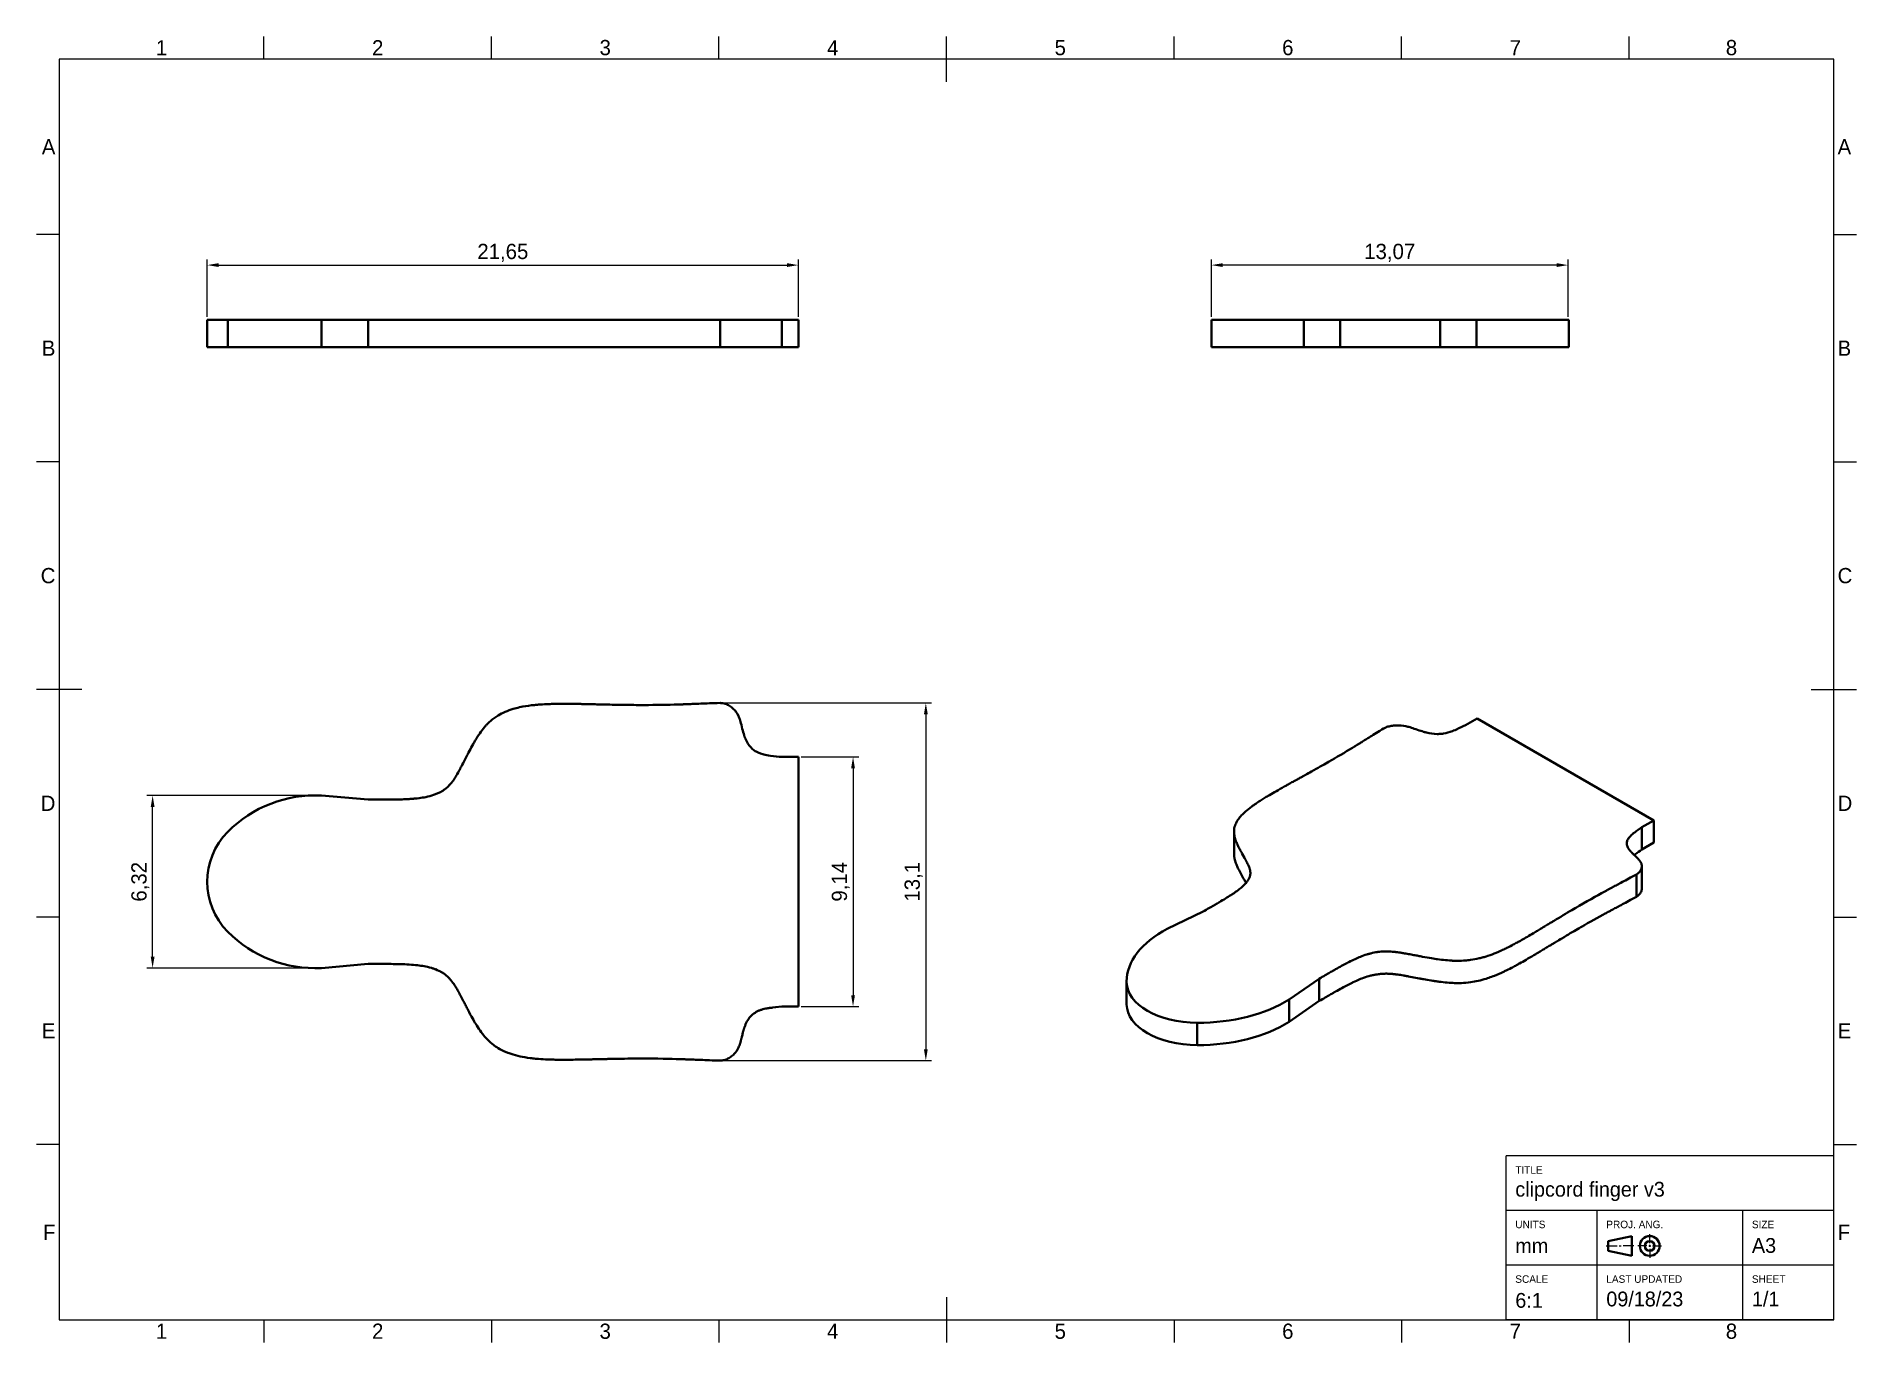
# Model space of a CAD drawing. Header units: millimetres. Extents: x 15 to 415, y 5 to 292.
import ezdxf

# ---------------------------------------------------------------- set-up
doc = ezdxf.new("R2010")
doc.units = ezdxf.units.MM
for name, color, linetype in [('Annotations', 7, 'Continuous'), ('Border', 7, 'Continuous'), ('Geometries', 7, 'Continuous')]:
    doc.layers.add(name, color=color, linetype=linetype)
doc.styles.add('Shapr0', font='txt', dxfattribs={"height": 3.3495})
doc.styles.add('Shapr1', font='txt', dxfattribs={"height": 3.3495})
doc.styles.add('Shapr2', font='txt', dxfattribs={"height": 3.3495})
doc.styles.add('Shapr3', font='txt', dxfattribs={"height": 3.3495})
doc.styles.add('Shapr4', font='txt', dxfattribs={"height": 3.3495})
doc.dimstyles.new('ISO-25', dxfattribs={"dimtxt": 2.5, "dimasz": 2.5, "dimexe": 1.25, "dimexo": 0.625, "dimtad": 1, "dimtxsty": 'Standard', "dimcen": 2.5, "dimadec": 0, "dimazin": 0, "dimtfac": 1, "dimtmove": 0, "dimatfit": 3, "dimfxl": 1, "dimarcsym": 0})

# ---------------------------------------------------------------- blocks, each defined once
blk = doc.blocks.new('*D2')
at = {"layer": 'Annotations', "color": 0, "linetype": 'Continuous', "lineweight": 15}
for p, q in [((52.54, 230.38), (52.54, 243)), ((55.04, 241.75), (179.96, 241.75)), ((182.46, 230.38), (182.46, 243))]:
    blk.add_line(p, q, dxfattribs=at)
at = {"layer": 'Annotations', "color": 0}
for points in [[(55.04, 242.17), (55.04, 241.33), (52.54, 241.75)], [(179.96, 241.33), (179.96, 242.17), (182.46, 241.75)]]:
    blk.add_solid(points, dxfattribs=at)
at = {"layer": 'Defpoints', "color": 0}
for p in [(182.46, 241.75), (52.54, 229.75), (182.46, 229.75)]:
    blk.add_point(p, dxfattribs=at)
at = {"layer": 'Annotations', "color": 0, "lineweight": 15, "insert": (117.5, 244.44), "char_height": 3.349, "attachment_point": 5, "style": 'Shapr2'}
blk.add_mtext('\\A1;21,65', dxfattribs=at)
blk = doc.blocks.new('*D3')
at = {"layer": 'Annotations', "color": 0, "linetype": 'Continuous', "lineweight": 15}
for p, q in [((273.2, 230.38), (273.2, 243)), ((349.1, 241.75), (275.7, 241.75)), ((351.6, 230.38), (351.6, 243))]:
    blk.add_line(p, q, dxfattribs=at)
at = {"layer": 'Annotations', "color": 0}
for points in [[(275.7, 242.17), (275.7, 241.33), (273.2, 241.75)], [(349.1, 241.33), (349.1, 242.17), (351.6, 241.75)]]:
    blk.add_solid(points, dxfattribs=at)
at = {"layer": 'Defpoints', "color": 0}
for p in [(273.2, 241.75), (273.2, 229.75), (351.6, 229.75)]:
    blk.add_point(p, dxfattribs=at)
at = {"layer": 'Annotations', "color": 0, "lineweight": 15, "insert": (312.4, 244.44), "char_height": 3.349, "attachment_point": 5, "style": 'Shapr3'}
blk.add_mtext('\\A1;13,07', dxfattribs=at)
blk = doc.blocks.new('*D4')
at = {"layer": 'Annotations', "color": 0, "linetype": 'Continuous', "lineweight": 15}
for p, q in [((76.99, 125.2), (39.29, 125.2)), ((40.54, 89.8), (40.54, 122.7)), ((76.99, 87.3), (39.29, 87.3))]:
    blk.add_line(p, q, dxfattribs=at)
at = {"layer": 'Annotations', "color": 0}
for points in [[(40.96, 122.7), (40.12, 122.7), (40.54, 125.2)], [(40.12, 89.8), (40.96, 89.8), (40.54, 87.3)]]:
    blk.add_solid(points, dxfattribs=at)
at = {"layer": 'Defpoints', "color": 0}
for p in [(40.54, 125.2), (77.62, 125.2), (77.62, 87.3)]:
    blk.add_point(p, dxfattribs=at)
at = {"layer": 'Annotations', "color": 0, "lineweight": 15, "insert": (37.85, 106.25), "char_height": 3.349, "attachment_point": 5, "rotation": 90, "style": 'Shapr4'}
blk.add_mtext('\\A1;6,32', dxfattribs=at)
blk = doc.blocks.new('*D5')
at = {"layer": 'Annotations', "color": 0, "linetype": 'Continuous', "lineweight": 15}
for p, q in [((165.87, 145.55), (211.71, 145.55)), ((210.46, 143.05), (210.46, 69.45)), ((165.87, 66.95), (211.71, 66.95))]:
    blk.add_line(p, q, dxfattribs=at)
at = {"layer": 'Annotations', "color": 0}
for points in [[(210.88, 143.05), (210.04, 143.05), (210.46, 145.55)], [(210.04, 69.45), (210.88, 69.45), (210.46, 66.95)]]:
    blk.add_solid(points, dxfattribs=at)
at = {"layer": 'Defpoints', "color": 0}
for p in [(165.24, 145.55), (165.24, 66.95), (210.46, 66.95)]:
    blk.add_point(p, dxfattribs=at)
at = {"layer": 'Annotations', "color": 0, "lineweight": 15, "insert": (207.77, 106.25), "char_height": 3.349, "attachment_point": 5, "rotation": 90, "style": 'Shapr4'}
blk.add_mtext('\\A1;13,1', dxfattribs=at)
blk = doc.blocks.new('*D6')
at = {"layer": 'Annotations', "color": 0, "linetype": 'Continuous', "lineweight": 15}
for p, q in [((183.09, 133.67), (195.71, 133.67)), ((194.46, 131.17), (194.46, 81.33)), ((183.09, 78.83), (195.71, 78.83))]:
    blk.add_line(p, q, dxfattribs=at)
at = {"layer": 'Annotations', "color": 0}
for points in [[(194.88, 131.17), (194.04, 131.17), (194.46, 133.67)], [(194.04, 81.33), (194.88, 81.33), (194.46, 78.83)]]:
    blk.add_solid(points, dxfattribs=at)
at = {"layer": 'Defpoints', "color": 0}
for p in [(182.46, 133.67), (182.46, 78.83), (194.46, 78.83)]:
    blk.add_point(p, dxfattribs=at)
at = {"layer": 'Annotations', "color": 0, "lineweight": 15, "insert": (191.77, 106.25), "char_height": 3.349, "attachment_point": 5, "rotation": 90, "style": 'Shapr4'}
blk.add_mtext('\\A1;9,14', dxfattribs=at)
blk = doc.blocks.new('*U7')
at = {"layer": 'Border', "linetype": 'Continuous', "lineweight": 15}
for p, q in [((410, 46), (338, 46)), ((338, 10), (338, 46)), ((410, 10), (410, 46)), ((410, 34), (338, 34)), ((358, 10), (358, 34)), ((390, 10), (390, 34)), ((369.53, 26.88), (369.53, 28.83)), ((360, 26.23), (362.38, 26.23)), ((362.82, 26.23), (363.25, 26.23)), ((366.07, 26.23), (363.68, 26.23)), ((368.88, 26.23), (366.93, 26.23)), ((369.32, 26.23), (369.75, 26.23)), ((369.53, 26.02), (369.53, 26.45)), ((369.53, 25.58), (369.53, 23.63)), ((370.18, 26.23), (372.13, 26.23)), ((410, 22), (338, 22)), ((410, 10), (338, 10))]:
    blk.add_line(p, q, dxfattribs=at)
at = {"layer": 'Border', "linetype": 'Continuous', "lineweight": 40}
for p, q in [((360.43, 27.32), (365.63, 28.4)), ((365.63, 28.4), (365.63, 24.07)), ((360.43, 27.32), (360.43, 25.15)), ((360.43, 25.15), (365.63, 24.07))]:
    blk.add_line(p, q, dxfattribs=at)
for radius in [2.17, 1.08]:
    blk.add_circle((369.53, 26.23), radius, dxfattribs=at)

msp = doc.modelspace()

# ---------------------------------------------------------------- linework, layer by layer
at = {"layer": 'Border', "linetype": 'Continuous', "lineweight": 15}
for p, q in [((65, 287), (65, 292)), ((115, 287), (115, 292)), ((165, 287), (165, 292)), ((215, 282), (215, 292)), ((265, 287), (265, 292)), ((315, 287), (315, 292)), ((365, 287), (365, 292)), ((410, 287), (20, 287)), ((20, 287), (20, 10)), ((410, 10), (410, 287)), ((20, 248.5), (15, 248.5)), ((410, 248.5), (415, 248.5)), ((20, 198.5), (15, 198.5)), ((410, 198.5), (415, 198.5)), ((25, 148.5), (15, 148.5)), ((405, 148.5), (415, 148.5)), ((20, 98.5), (15, 98.5)), ((410, 98.5), (415, 98.5)), ((20, 48.5), (15, 48.5)), ((410, 48.5), (415, 48.5)), ((215, 15), (215, 5)), ((20, 10), (410, 10)), ((65, 10), (65, 5)), ((115, 10), (115, 5)), ((165, 10), (165, 5)), ((265, 10), (265, 5)), ((315, 10), (315, 5)), ((365, 10), (365, 5))]:
    msp.add_line(p, q, dxfattribs=at)
at = {"layer": 'Geometries', "linetype": 'Continuous', "lineweight": 40}
for p, q in [((52.539, 229.75), (57.049, 229.75)), ((52.539, 229.75), (52.539, 223.75)), ((57.049, 229.75), (77.619, 229.75)), ((57.049, 229.75), (57.049, 223.75)), ((77.619, 229.75), (87.885, 229.75)), ((77.619, 229.75), (77.619, 223.75)), ((87.885, 229.75), (165.241, 229.75)), ((87.885, 229.75), (87.885, 223.75)), ((178.822, 229.75), (165.241, 229.75)), ((165.241, 229.75), (165.241, 223.75)), ((182.461, 229.75), (178.822, 229.75)), ((178.822, 229.75), (178.822, 223.75)), ((182.461, 229.75), (182.461, 223.75)), ((273.202, 223.75), (273.202, 229.75)), ((273.388, 229.75), (273.202, 229.75)), ((293.515, 229.75), (273.399, 229.75)), ((293.517, 229.75), (293.517, 223.75)), ((301.529, 229.75), (293.517, 229.75)), ((301.529, 229.75), (323.471, 229.75)), ((301.529, 223.75), (301.529, 229.75)), ((323.471, 229.75), (331.483, 229.75)), ((323.471, 229.75), (323.471, 223.75)), ((331.483, 223.75), (331.483, 229.75)), ((331.486, 229.75), (351.601, 229.75)), ((351.611, 229.75), (351.798, 229.75)), ((351.798, 229.75), (351.798, 223.75)), ((57.049, 223.75), (52.539, 223.75)), ((57.049, 223.75), (77.619, 223.75)), ((77.619, 223.75), (87.885, 223.75)), ((87.885, 223.75), (165.241, 223.75)), ((178.822, 223.75), (165.241, 223.75)), ((182.461, 223.75), (178.822, 223.75)), ((273.389, 223.75), (273.202, 223.75)), ((293.514, 223.75), (273.399, 223.75)), ((301.529, 223.75), (293.517, 223.75)), ((323.471, 223.75), (301.529, 223.75)), ((323.471, 223.75), (331.483, 223.75)), ((331.485, 223.75), (351.601, 223.75)), ((351.612, 223.75), (351.798, 223.75)), ((331.637, 142.136), (329.063, 140.65)), ((331.637, 142.136), (370.413, 119.748)), ((182.461, 133.669), (178.822, 133.669)), ((182.461, 133.669), (182.461, 78.831)), ((77.619, 125.198), (87.885, 124.309)), ((278.184, 117.273), (278.184, 112.374)), ((370.413, 119.748), (367.84, 118.262)), ((367.84, 118.262), (367.84, 113.363)), ((370.413, 119.748), (370.413, 114.849)), ((370.413, 114.849), (367.84, 113.363)), ((367.788, 104.798), (367.788, 109.697)), ((366.637, 107.869), (366.637, 102.97)), ((263.493, 95.876), (271.38, 99.704)), ((77.619, 87.302), (87.885, 88.191)), ((254.587, 84.306), (254.587, 79.407)), ((254.587, 79.322), (254.587, 84.221)), ((290.289, 80.405), (296.92, 84.959)), ((296.92, 84.959), (296.92, 80.06)), ((290.289, 80.405), (290.289, 75.506)), ((290.289, 75.506), (296.92, 80.06)), ((182.461, 78.831), (178.822, 78.831)), ((270.103, 75.264), (270.103, 70.365))]:
    msp.add_line(p, q, dxfattribs=at)
at = {"layer": 'Geometries', "linetype": 'Continuous', "lineweight": 40, "flags": 128}
for points in [[(87.885, 124.309), (88.373, 124.308), (88.84, 124.306), (89.286, 124.305), (89.711, 124.304), (90.114, 124.303), (90.489, 124.303), (90.844, 124.303), (91.179, 124.303), (91.492, 124.303), (91.786, 124.303), (92.059, 124.304), (92.311, 124.305), (92.543, 124.307), (92.607, 124.307), (92.67, 124.307), (92.73, 124.308), (92.789, 124.308), (92.856, 124.309), (92.956, 124.31), (93.417, 124.315), (93.93, 124.323), (94.423, 124.333), (94.895, 124.345), (95.347, 124.359), (95.779, 124.375), (96.191, 124.392), (96.582, 124.412), (96.953, 124.434), (97.141, 124.446), (97.327, 124.459), (97.51, 124.473), (97.691, 124.487), (97.869, 124.502), (98.044, 124.517), (98.217, 124.534), (98.679, 124.582), (99.122, 124.635), (99.501, 124.687), (99.864, 124.744), (100.211, 124.804), (100.547, 124.868), (101.011, 124.97), (101.457, 125.082), (101.886, 125.204), (102.298, 125.337), (102.691, 125.481), (102.881, 125.556), (103.067, 125.634), (103.249, 125.715), (103.427, 125.798), (103.601, 125.885), (103.771, 125.974), (104.032, 126.119), (104.282, 126.271), (104.524, 126.43), (104.707, 126.559), (104.887, 126.694), (105.062, 126.835), (105.234, 126.98), (105.402, 127.131), (105.566, 127.287), (105.726, 127.449), (105.883, 127.616), (105.979, 127.724), (106.075, 127.835), (106.171, 127.949), (106.266, 128.067), (106.361, 128.188), (106.456, 128.312), (106.55, 128.439), (106.635, 128.558), (106.721, 128.68), (106.806, 128.805), (106.891, 128.933), (106.966, 129.049), (107.032, 129.153), (107.179, 129.391), (107.333, 129.65), (107.495, 129.93), (107.664, 130.23), (107.84, 130.552), (107.905, 130.671), (107.97, 130.792), (108.035, 130.913), (108.099, 131.034), (108.164, 131.156), (108.229, 131.278), (108.294, 131.401), (108.359, 131.525), (108.562, 131.917), (108.766, 132.315), (109.503, 133.753), (109.586, 133.914), (109.684, 134.104), (109.786, 134.301), (109.887, 134.495), (109.986, 134.685), (110.176, 135.046), (110.361, 135.393), (110.573, 135.785), (110.777, 136.157), (110.973, 136.507), (111.076, 136.689), (111.177, 136.865), (111.275, 137.034), (111.371, 137.197), (111.465, 137.353), (111.581, 137.545), (111.713, 137.76), (111.956, 138.142), (112.198, 138.509), (112.439, 138.862), (112.696, 139.222), (112.952, 139.565), (113.208, 139.891), (113.463, 140.199), (113.716, 140.49), (113.828, 140.612), (113.94, 140.733), (114.053, 140.851), (114.167, 140.968), (114.282, 141.083), (114.398, 141.196), (114.516, 141.307), (114.843, 141.603), (115.179, 141.885), (115.588, 142.202), (116.008, 142.5), (116.439, 142.778), (116.81, 142.996), (117.195, 143.204), (117.593, 143.401), (118.004, 143.588), (118.428, 143.765), (118.866, 143.93), (119.316, 144.086), (119.78, 144.231), (120.114, 144.326), (120.457, 144.417), (120.808, 144.504), (121.167, 144.586), (121.535, 144.664), (121.912, 144.737), (122.521, 144.843), (123.151, 144.938), (123.802, 145.022), (124.009, 145.046), (124.219, 145.069), (124.432, 145.091), (124.649, 145.112), (124.869, 145.132), (125.092, 145.151), (125.32, 145.17), (125.745, 145.201), (126.182, 145.23), (126.63, 145.255), (126.937, 145.27), (127.249, 145.284), (127.566, 145.297), (127.888, 145.308), (128.216, 145.318), (128.549, 145.327), (128.828, 145.333), (129.114, 145.338), (129.588, 145.345), (130.084, 145.349), (130.603, 145.352), (131.143, 145.352), (131.706, 145.35), (132.281, 145.347), (132.877, 145.341), (133.494, 145.333), (134.133, 145.323), (134.191, 145.322), (134.25, 145.321), (134.309, 145.32), (134.37, 145.319), (134.431, 145.318), (134.493, 145.317), (134.556, 145.316), (134.62, 145.314), (134.826, 145.311), (135.04, 145.307), (135.305, 145.301), (135.583, 145.296), (135.871, 145.29), (136.172, 145.283), (136.484, 145.277), (136.808, 145.27), (137.054, 145.264), (137.087, 145.263), (137.12, 145.263), (137.153, 145.262), (137.186, 145.261), (137.219, 145.26), (137.263, 145.259), (137.55, 145.253), (137.824, 145.247), (138.125, 145.24), (138.408, 145.233), (138.675, 145.227), (138.923, 145.222), (139.154, 145.217), (139.364, 145.212), (139.558, 145.207), (139.734, 145.204), (139.894, 145.2), (140.062, 145.196), (140.206, 145.193), (140.327, 145.19), (140.423, 145.188), (140.496, 145.186), (140.545, 145.185), (140.557, 145.185), (140.578, 145.185), (140.669, 145.183), (140.76, 145.181), (140.851, 145.179), (140.942, 145.177), (141.032, 145.175), (141.524, 145.165), (141.957, 145.157), (142.384, 145.149), (143.13, 145.136), (143.856, 145.125), (144.488, 145.116), (145.104, 145.108), (145.704, 145.102), (146.288, 145.097), (146.829, 145.093), (147.355, 145.091), (147.867, 145.089), (147.933, 145.089), (148.021, 145.089), (148.109, 145.089), (148.197, 145.089), (148.285, 145.089), (148.373, 145.088), (148.786, 145.089), (149.517, 145.091), (150.493, 145.096), (151.454, 145.105), (152.401, 145.118), (153.333, 145.134), (154.251, 145.154), (155.154, 145.177), (155.812, 145.197), (156.1, 145.206), (156.137, 145.207), (156.175, 145.208), (156.212, 145.209), (156.249, 145.211), (156.266, 145.211), (156.272, 145.211), (156.315, 145.213), (156.371, 145.215), (156.44, 145.217), (156.523, 145.22), (156.627, 145.224), (156.746, 145.229), (156.88, 145.234), (157.03, 145.239), (157.22, 145.246), (157.43, 145.254), (157.66, 145.263), (157.91, 145.272), (158.181, 145.282), (158.471, 145.293), (158.782, 145.305), (159.106, 145.317), (159.449, 145.33), (159.811, 145.343), (160.193, 145.358), (160.594, 145.373), (161.015, 145.388), (161.454, 145.405), (161.914, 145.422), (162.415, 145.441), (162.938, 145.461), (163.482, 145.482), (164.047, 145.503), (164.634, 145.525), (165.241, 145.548)], [(178.822, 133.669), (178.2, 133.739), (177.578, 133.81), (176.956, 133.88), (176.305, 133.956), (175.898, 134.011), (175.525, 134.07), (175.186, 134.133), (174.88, 134.2), (174.608, 134.27), (174.097, 134.436), (173.619, 134.632), (173.174, 134.859), (172.965, 134.984), (172.763, 135.116), (172.569, 135.256), (172.384, 135.404), (172.207, 135.56), (172.039, 135.723), (171.654, 136.164), (171.307, 136.669), (171.015, 137.2), (170.756, 137.788), (170.707, 137.914), (170.671, 138.014), (170.633, 138.12), (170.595, 138.235), (170.556, 138.356), (170.516, 138.485), (170.426, 138.786), (170.332, 139.12), (170.233, 139.489), (170.13, 139.891), (170.022, 140.327), (169.925, 140.715), (169.83, 141.075), (169.737, 141.408), (169.645, 141.715), (169.556, 141.994), (169.468, 142.246), (169.381, 142.472), (169.297, 142.67), (169.04, 143.163), (168.732, 143.621), (168.595, 143.793), (168.449, 143.961), (168.295, 144.122), (168.133, 144.277), (167.963, 144.427), (167.75, 144.599), (167.533, 144.757), (167.312, 144.902), (167.087, 145.033), (166.859, 145.15), (166.628, 145.254), (166.392, 145.344), (166.133, 145.422), (165.875, 145.475), (165.644, 145.504), (165.443, 145.526), (165.241, 145.548)], [(329.063, 140.65), (328.574, 140.425), (328.085, 140.2), (327.595, 139.975), (327.081, 139.739), (326.754, 139.596), (326.449, 139.468), (326.165, 139.355), (325.901, 139.257), (325.659, 139.175), (325.181, 139.034), (324.704, 138.919), (324.229, 138.83), (323.992, 138.795), (323.756, 138.767), (323.52, 138.746), (323.284, 138.73), (323.049, 138.722), (322.815, 138.719), (322.231, 138.743), (321.629, 138.807), (321.046, 138.904), (320.448, 139.038), (320.324, 139.07), (320.228, 139.096), (320.126, 139.124), (320.018, 139.155), (319.904, 139.189), (319.785, 139.225), (319.509, 139.311), (319.205, 139.409), (318.875, 139.52), (318.517, 139.642), (318.133, 139.776), (317.79, 139.894), (317.468, 140.003), (317.167, 140.101), (316.886, 140.188), (316.625, 140.266), (316.384, 140.333), (316.164, 140.39), (315.964, 140.436), (315.433, 140.533), (314.892, 140.594), (314.673, 140.608), (314.452, 140.617), (314.229, 140.62), (314.004, 140.617), (313.778, 140.609), (313.506, 140.592), (313.24, 140.568), (312.982, 140.537), (312.731, 140.499), (312.486, 140.453), (312.249, 140.401), (312.019, 140.342), (311.781, 140.268), (311.56, 140.184), (311.377, 140.102), (311.219, 140.029), (311.061, 139.955)], [(278.184, 117.273), (278.185, 117.328), (278.187, 117.422), (278.191, 117.515), (278.214, 117.77), (278.251, 118.022), (278.316, 118.319), (278.403, 118.612), (278.512, 118.901), (278.62, 119.142), (278.745, 119.383), (278.886, 119.626), (279.045, 119.871), (279.22, 120.116), (279.412, 120.362), (279.621, 120.61), (279.847, 120.858), (280.015, 121.033), (280.193, 121.211), (280.38, 121.389), (280.576, 121.569), (280.781, 121.751), (280.996, 121.935), (281.352, 122.227), (281.73, 122.523), (282.131, 122.823), (282.26, 122.917), (282.392, 123.012), (282.528, 123.108), (282.666, 123.205), (282.807, 123.303), (282.952, 123.403), (283.099, 123.503), (283.378, 123.689), (283.667, 123.879), (283.966, 124.073), (284.172, 124.204), (284.383, 124.337), (284.598, 124.472), (284.818, 124.608), (285.042, 124.746), (285.272, 124.885), (285.465, 125.002), (285.663, 125.121), (285.994, 125.317), (286.341, 125.521), (286.706, 125.734), (287.089, 125.955), (287.488, 126.184), (287.897, 126.417), (288.322, 126.658), (288.764, 126.907), (289.223, 127.164), (289.265, 127.187), (289.307, 127.21), (289.35, 127.234), (289.393, 127.259), (289.438, 127.283), (289.482, 127.308), (289.528, 127.333), (289.573, 127.359), (289.722, 127.441), (289.876, 127.527), (290.067, 127.633), (290.267, 127.744), (290.476, 127.86), (290.693, 127.98), (290.918, 128.104), (291.152, 128.234), (291.331, 128.332), (291.354, 128.345), (291.378, 128.358), (291.402, 128.372), (291.426, 128.385), (291.45, 128.398), (291.481, 128.415), (291.689, 128.53), (291.887, 128.639), (292.105, 128.759), (292.31, 128.872), (292.502, 128.979), (292.682, 129.078), (292.849, 129.17), (293.001, 129.254), (293.141, 129.331), (293.268, 129.401), (293.384, 129.465), (293.505, 129.532), (293.61, 129.59), (293.697, 129.638), (293.767, 129.677), (293.819, 129.706), (293.855, 129.725), (293.863, 129.73), (293.878, 129.738), (293.944, 129.775), (294.01, 129.811), (294.076, 129.847), (294.141, 129.884), (294.206, 129.92), (294.561, 130.117), (294.873, 130.29), (295.18, 130.461), (295.717, 130.76), (296.239, 131.052), (296.692, 131.306), (297.133, 131.555), (297.561, 131.797), (297.978, 132.034), (298.363, 132.253), (298.737, 132.467), (299.1, 132.675), (299.146, 132.702), (299.209, 132.738), (299.271, 132.774), (299.334, 132.81), (299.396, 132.845), (299.458, 132.881), (299.75, 133.05), (300.265, 133.349), (300.951, 133.75), (301.625, 134.146), (302.285, 134.538), (302.933, 134.925), (303.568, 135.308), (304.19, 135.686), (304.642, 135.963), (304.839, 136.084), (304.864, 136.099), (304.89, 136.115), (304.916, 136.131), (304.941, 136.147), (304.953, 136.154), (304.957, 136.156), (304.986, 136.174), (305.024, 136.198), (305.071, 136.227), (305.128, 136.262), (305.199, 136.306), (305.28, 136.357), (305.371, 136.413), (305.473, 136.477), (305.602, 136.557), (305.745, 136.646), (305.902, 136.744), (306.072, 136.85), (306.256, 136.964), (306.454, 137.087), (306.666, 137.219), (306.886, 137.356), (307.12, 137.501), (307.366, 137.655), (307.626, 137.817), (307.899, 137.987), (308.185, 138.165), (308.484, 138.351), (308.797, 138.545), (309.138, 138.758), (309.494, 138.979), (309.864, 139.21), (310.248, 139.449), (310.647, 139.698), (311.061, 139.955)], [(281.777, 108.181), (281.775, 108.27), (281.768, 108.402), (281.76, 108.485), (281.749, 108.57), (281.736, 108.655), (281.72, 108.742), (281.702, 108.83), (281.681, 108.919), (281.658, 109.01), (281.634, 109.093), (281.608, 109.178), (281.58, 109.264), (281.55, 109.351), (281.521, 109.429), (281.494, 109.498), (281.429, 109.656), (281.355, 109.824), (281.272, 110.004), (281.179, 110.196), (281.076, 110.399), (281.037, 110.475), (280.998, 110.55), (280.958, 110.626), (280.918, 110.702), (280.878, 110.778), (280.837, 110.855), (280.796, 110.931), (280.755, 111.008), (280.622, 111.251), (280.484, 111.497), (279.988, 112.385), (279.933, 112.484), (279.868, 112.602), (279.801, 112.724), (279.735, 112.844), (279.671, 112.962), (279.55, 113.188), (279.436, 113.405), (279.308, 113.652), (279.19, 113.887), (279.08, 114.109), (279.025, 114.226), (278.972, 114.339), (278.922, 114.448), (278.874, 114.554), (278.83, 114.656), (278.776, 114.781), (278.718, 114.923), (278.619, 115.178), (278.53, 115.427), (278.452, 115.669), (278.379, 115.921), (278.318, 116.166), (278.268, 116.403), (278.23, 116.633), (278.204, 116.855), (278.196, 116.951), (278.19, 117.046), (278.186, 117.14), (278.185, 117.235), (278.184, 117.273)], [(367.84, 118.262), (366.966, 117.629), (366.582, 117.351), (366.544, 117.324), (366.507, 117.296), (366.469, 117.269), (366.42, 117.233), (366.36, 117.19), (366.306, 117.151), (366.258, 117.116), (366.217, 117.086), (366.188, 117.065), (366.162, 117.046), (366.141, 117.031), (366.124, 117.018), (366.111, 117.009), (366.1, 117), (366.071, 116.979), (365.917, 116.861), (365.788, 116.757), (365.667, 116.655), (365.466, 116.475), (365.286, 116.297), (365.212, 116.219), (365.143, 116.141), (365.077, 116.064), (365.014, 115.986), (364.955, 115.909), (364.9, 115.832), (364.784, 115.65), (364.687, 115.47), (364.616, 115.306), (364.562, 115.142), (364.524, 114.979), (364.502, 114.817), (364.496, 114.68)], [(280.822, 105.981), (280.754, 106.107), (280.659, 106.283), (280.557, 106.468), (280.459, 106.645), (280.365, 106.813), (280.291, 106.945), (280.218, 107.078), (280.144, 107.21), (280.07, 107.342), (279.996, 107.474), (279.922, 107.606), (279.835, 107.761), (279.75, 107.915), (279.588, 108.214), (279.435, 108.501), (279.293, 108.777), (279.161, 109.041), (279.053, 109.264), (278.953, 109.479), (278.872, 109.66), (278.862, 109.683), (278.851, 109.706), (278.841, 109.729), (278.832, 109.752), (278.822, 109.775), (278.812, 109.798), (278.701, 110.066), (278.601, 110.328), (278.512, 110.583), (278.433, 110.831), (278.366, 111.073), (278.304, 111.331), (278.255, 111.581), (278.244, 111.645), (278.234, 111.708), (278.225, 111.771), (278.217, 111.833), (278.21, 111.895), (278.204, 111.956), (278.186, 112.252), (278.184, 112.374)], [(364.496, 114.68), (364.496, 114.655), (364.498, 114.601), (364.502, 114.548), (364.507, 114.494), (364.514, 114.439), (364.523, 114.385), (364.534, 114.33), (364.546, 114.275), (364.59, 114.123), (364.648, 113.968), (364.73, 113.791), (364.83, 113.611), (364.947, 113.429), (365.082, 113.244), (365.124, 113.19), (365.169, 113.135), (365.215, 113.079), (365.263, 113.023), (365.313, 112.965), (365.366, 112.906), (365.42, 112.846), (365.464, 112.799), (365.509, 112.751), (365.556, 112.702), (365.604, 112.652), (365.653, 112.602), (365.686, 112.568), (365.716, 112.539), (365.786, 112.469), (365.869, 112.388), (365.964, 112.296), (366.072, 112.193), (366.14, 112.128)], [(367.84, 113.363), (367.45, 113.081), (367.06, 112.798), (366.67, 112.516), (366.263, 112.219), (366.138, 112.125)], [(366.14, 112.128), (366.192, 112.078), (366.325, 111.952), (366.39, 111.89), (366.453, 111.83), (366.512, 111.773), (366.569, 111.718), (366.624, 111.665), (366.676, 111.614), (366.725, 111.565), (366.772, 111.518), (366.827, 111.463), (366.878, 111.411), (366.925, 111.362), (366.973, 111.312), (367.036, 111.244), (367.165, 111.098), (367.281, 110.959), (367.382, 110.826), (367.469, 110.699), (367.526, 110.608), (367.577, 110.517), (367.623, 110.425), (367.662, 110.334), (367.697, 110.242), (367.726, 110.15), (367.749, 110.059), (367.776, 109.9), (367.788, 109.746), (367.788, 109.697)], [(280.823, 105.983), (280.844, 106.008), (281.021, 106.227), (281.102, 106.335), (281.178, 106.443), (281.25, 106.55), (281.316, 106.657), (281.379, 106.763), (281.436, 106.869), (281.518, 107.035), (281.587, 107.199), (281.646, 107.363), (281.684, 107.49), (281.715, 107.619), (281.74, 107.748), (281.759, 107.877), (281.771, 108.007), (281.776, 108.138), (281.777, 108.181)], [(367.788, 109.697), (367.785, 109.592), (367.769, 109.437), (367.742, 109.295), (367.705, 109.155), (367.657, 109.017), (367.598, 108.88), (367.535, 108.757), (367.466, 108.64), (367.389, 108.528), (367.306, 108.422), (367.257, 108.365), (367.205, 108.311), (367.15, 108.257), (367.093, 108.206), (367.032, 108.156), (366.97, 108.109), (366.916, 108.07), (366.637, 107.869)], [(271.38, 99.704), (271.726, 99.903), (272.058, 100.093), (272.374, 100.274), (272.674, 100.447), (272.96, 100.612), (273.226, 100.765), (273.477, 100.909), (273.713, 101.046), (273.935, 101.174), (274.142, 101.294), (274.335, 101.406), (274.513, 101.509), (274.676, 101.605), (274.721, 101.631), (274.765, 101.657), (274.807, 101.682), (274.848, 101.706), (274.895, 101.733), (274.965, 101.774), (275.287, 101.965), (275.645, 102.178), (275.986, 102.383), (276.312, 102.581), (276.621, 102.771), (276.916, 102.954), (277.194, 103.129), (277.457, 103.296), (277.703, 103.457), (277.828, 103.539), (277.95, 103.62), (278.07, 103.7), (278.188, 103.78), (278.303, 103.859), (278.416, 103.937), (278.527, 104.014), (278.82, 104.222), (279.095, 104.425), (279.326, 104.601), (279.543, 104.772), (279.746, 104.938), (279.938, 105.101), (280.194, 105.332), (280.431, 105.56), (280.647, 105.785), (280.823, 105.983)], [(296.92, 84.959), (297.263, 85.159), (297.592, 85.35), (297.906, 85.532), (298.205, 85.705), (298.49, 85.87), (298.755, 86.024), (299.006, 86.169), (299.242, 86.305), (299.464, 86.433), (299.672, 86.553), (299.866, 86.664), (300.046, 86.767), (300.211, 86.861), (300.257, 86.887), (300.301, 86.913), (300.345, 86.937), (300.387, 86.961), (300.434, 86.988), (300.505, 87.029), (300.835, 87.214), (301.165, 87.399), (301.485, 87.577), (301.794, 87.747), (302.093, 87.91), (302.383, 88.066), (302.689, 88.23), (302.983, 88.384), (303.058, 88.423), (303.132, 88.462), (303.205, 88.5), (303.277, 88.537), (303.349, 88.574), (303.419, 88.61), (303.77, 88.786), (304.113, 88.955), (304.448, 89.116), (304.775, 89.268), (305.094, 89.412), (305.399, 89.546), (305.696, 89.671), (305.985, 89.789), (306.267, 89.899), (306.639, 90.037), (307.007, 90.166), (307.372, 90.284), (307.514, 90.328), (307.656, 90.371), (307.797, 90.411), (307.938, 90.451), (308.078, 90.489), (308.218, 90.525), (308.589, 90.615), (308.959, 90.695), (309.326, 90.764), (309.47, 90.789), (309.614, 90.811), (309.757, 90.832), (309.9, 90.852), (310.042, 90.87), (310.184, 90.886), (310.513, 90.917), (310.845, 90.94), (311.181, 90.955), (311.294, 90.958), (311.408, 90.96), (311.523, 90.961), (311.637, 90.961), (311.753, 90.961), (311.868, 90.959), (311.984, 90.956), (312.322, 90.943), (312.672, 90.922), (313.034, 90.893), (313.18, 90.879), (313.327, 90.864), (313.476, 90.848), (313.627, 90.83), (313.763, 90.814), (313.883, 90.798), (314.135, 90.764), (314.405, 90.724), (314.694, 90.68), (314.894, 90.648), (315.101, 90.615), (315.149, 90.607), (315.197, 90.599), (315.246, 90.59), (315.295, 90.582), (315.344, 90.574), (315.394, 90.565), (315.444, 90.557), (315.682, 90.516), (315.937, 90.471), (316.208, 90.423), (316.496, 90.371), (316.8, 90.316), (317.12, 90.257), (317.427, 90.2), (317.718, 90.146), (317.947, 90.104), (318.176, 90.061), (318.405, 90.019), (318.634, 89.976), (318.863, 89.933), (319.091, 89.89), (319.36, 89.84), (319.626, 89.791), (320.144, 89.698), (320.641, 89.61), (321.119, 89.528), (321.577, 89.451), (321.964, 89.389), (322.335, 89.331), (322.649, 89.284), (322.689, 89.278), (322.729, 89.272), (322.769, 89.267), (322.809, 89.261), (322.848, 89.255), (322.887, 89.25), (323.352, 89.186), (323.806, 89.128), (324.248, 89.076), (324.678, 89.031), (325.096, 88.992), (325.543, 88.956), (325.975, 88.928), (326.086, 88.922), (326.196, 88.916), (326.305, 88.911), (326.413, 88.906), (326.52, 88.902), (326.626, 88.899), (327.139, 88.888), (327.646, 88.889), (328.147, 88.902), (328.644, 88.926), (328.953, 88.947), (329.26, 88.972), (329.565, 89.002), (329.868, 89.037), (330.169, 89.076), (330.635, 89.146), (331.104, 89.229), (331.575, 89.324), (332.05, 89.431), (332.264, 89.483), (332.478, 89.537), (332.693, 89.594), (332.909, 89.654), (333.125, 89.716), (333.342, 89.78), (333.559, 89.847), (333.996, 89.988), (334.44, 90.141), (334.889, 90.304), (335.345, 90.479), (335.808, 90.665), (336.276, 90.862), (336.752, 91.071), (336.994, 91.18), (337.219, 91.283), (337.446, 91.39), (337.677, 91.5), (337.912, 91.613), (338.15, 91.73), (338.531, 91.92), (338.921, 92.119), (339.32, 92.326), (339.541, 92.442), (339.765, 92.561), (339.991, 92.683), (340.22, 92.807), (340.452, 92.933), (340.66, 93.048), (340.854, 93.156), (341.13, 93.31), (341.416, 93.471), (341.711, 93.639), (342.016, 93.814), (342.331, 93.996), (342.656, 94.184), (342.991, 94.379), (343.335, 94.581), (343.646, 94.765), (343.965, 94.953), (344.251, 95.124), (344.284, 95.143), (344.317, 95.163), (344.349, 95.182), (344.382, 95.202), (344.415, 95.221), (344.448, 95.241), (344.481, 95.261), (344.672, 95.375), (344.876, 95.497), (345.092, 95.627), (345.321, 95.764), (345.562, 95.909), (345.842, 96.078), (346.137, 96.255), (346.409, 96.42), (346.532, 96.494), (346.549, 96.504), (346.565, 96.514), (346.582, 96.524), (346.598, 96.534), (346.614, 96.544), (346.631, 96.554), (346.869, 96.698), (347.095, 96.834), (347.307, 96.962), (347.506, 97.082), (347.692, 97.195), (347.863, 97.298), (348.021, 97.393), (348.166, 97.481), (348.299, 97.561), (348.434, 97.643), (348.554, 97.715), (348.657, 97.777), (348.744, 97.83), (348.815, 97.873), (348.87, 97.906), (348.908, 97.929), (348.923, 97.938), (348.927, 97.941), (348.929, 97.942), (348.93, 97.942), (348.93, 97.942), (348.93, 97.942), (348.93, 97.942), (349.47, 98.267), (349.997, 98.583), (350.512, 98.891), (351.014, 99.191), (351.504, 99.482), (351.981, 99.765), (352.391, 100.007), (352.791, 100.242), (353.182, 100.471), (353.434, 100.618), (353.683, 100.763), (353.898, 100.888), (353.922, 100.902), (353.945, 100.916), (353.969, 100.93), (353.993, 100.944), (354.017, 100.957), (354.041, 100.971), (354.064, 100.985), (354.938, 101.489), (355.8, 101.982), (356.651, 102.464), (357.489, 102.934), (358.218, 103.339), (358.937, 103.735), (359.563, 104.077), (359.836, 104.225), (359.956, 104.29), (359.969, 104.297), (359.983, 104.305), (359.996, 104.312), (360.01, 104.319), (360.023, 104.326), (360.036, 104.334), (360.05, 104.341), (360.08, 104.357), (360.122, 104.38), (360.175, 104.408), (360.24, 104.443), (360.325, 104.489), (360.425, 104.542), (360.539, 104.604), (360.667, 104.672), (360.81, 104.749), (360.966, 104.832), (361.127, 104.919), (361.3, 105.011), (361.486, 105.111), (361.685, 105.217), (361.896, 105.33), (362.133, 105.458), (362.385, 105.592), (362.651, 105.735), (362.931, 105.885), (363.226, 106.042), (363.534, 106.208), (363.857, 106.381), (364.194, 106.561), (364.562, 106.758), (364.946, 106.963), (365.345, 107.177), (365.76, 107.399), (366.191, 107.63), (366.637, 107.869)], [(367.788, 104.798), (367.783, 104.669), (367.769, 104.538), (367.74, 104.381), (367.698, 104.228), (367.644, 104.079), (367.578, 103.934), (367.499, 103.793), (367.409, 103.656), (367.306, 103.523), (367.178, 103.385), (367.033, 103.258), (366.89, 103.152), (366.763, 103.061), (366.637, 102.97)], [(296.92, 80.06), (297.264, 80.26), (297.593, 80.451), (297.907, 80.634), (298.207, 80.807), (298.491, 80.972), (298.756, 81.126), (299.007, 81.271), (299.244, 81.407), (299.466, 81.535), (299.674, 81.655), (299.867, 81.766), (300.047, 81.868), (300.211, 81.963), (300.257, 81.989), (300.302, 82.014), (300.345, 82.039), (300.387, 82.062), (300.434, 82.089), (300.505, 82.13), (300.835, 82.316), (301.204, 82.522), (301.559, 82.719), (301.902, 82.907), (302.231, 83.086), (302.548, 83.256), (302.851, 83.417), (303.142, 83.568), (303.419, 83.711), (303.561, 83.783), (303.702, 83.853), (303.841, 83.922), (303.979, 83.99), (304.115, 84.057), (304.25, 84.122), (304.384, 84.186), (304.745, 84.355), (305.096, 84.514), (305.4, 84.647), (305.697, 84.773), (305.985, 84.89), (306.268, 85.001), (306.668, 85.149), (307.063, 85.285), (307.452, 85.41), (307.837, 85.524), (308.218, 85.626), (308.405, 85.673), (308.591, 85.717), (308.777, 85.758), (308.962, 85.797), (309.146, 85.833), (309.33, 85.866), (309.617, 85.913), (309.901, 85.953), (310.184, 85.987), (310.406, 86.009), (310.628, 86.027), (310.851, 86.041), (311.076, 86.052), (311.301, 86.059), (311.528, 86.062), (311.755, 86.062), (311.984, 86.057), (312.128, 86.053), (312.275, 86.047), (312.423, 86.039), (312.574, 86.03), (312.726, 86.019), (312.881, 86.007), (313.037, 85.994), (313.182, 85.98), (313.329, 85.965), (313.478, 85.949), (313.628, 85.931), (313.763, 85.915), (313.884, 85.899), (314.156, 85.862), (314.448, 85.819), (314.76, 85.771), (315.092, 85.717), (315.444, 85.658), (315.574, 85.636), (315.705, 85.613), (315.837, 85.59), (315.968, 85.567), (316.1, 85.544), (316.233, 85.52), (316.366, 85.496), (316.499, 85.472), (316.92, 85.395), (317.345, 85.316), (318.883, 85.03), (319.056, 84.998), (319.259, 84.96), (319.471, 84.922), (319.679, 84.884), (319.884, 84.847), (320.274, 84.777), (320.65, 84.711), (321.077, 84.637), (321.484, 84.569), (321.87, 84.506), (322.072, 84.474), (322.267, 84.443), (322.457, 84.414), (322.64, 84.387), (322.816, 84.361), (323.034, 84.33), (323.279, 84.297), (323.721, 84.239), (324.152, 84.188), (324.572, 84.143), (325.008, 84.101), (325.432, 84.065), (325.843, 84.037), (326.241, 84.015), (326.626, 84), (326.792, 83.995), (326.956, 83.992), (327.12, 83.99), (327.283, 83.988), (327.446, 83.989), (327.608, 83.99), (327.769, 83.992), (328.21, 84.005), (328.647, 84.027), (329.161, 84.065), (329.668, 84.115), (330.169, 84.177), (330.586, 84.24), (331.005, 84.312), (331.426, 84.394), (331.849, 84.485), (332.274, 84.586), (332.7, 84.697), (333.129, 84.818), (333.559, 84.948), (333.863, 85.045), (334.17, 85.148), (334.479, 85.256), (334.791, 85.369), (335.107, 85.488), (335.425, 85.612), (335.93, 85.817), (336.443, 86.035), (336.963, 86.267), (337.126, 86.342), (337.29, 86.418), (337.457, 86.496), (337.625, 86.576), (337.795, 86.657), (337.967, 86.741), (338.14, 86.826), (338.463, 86.987), (338.792, 87.154), (339.127, 87.326), (339.355, 87.445), (339.586, 87.567), (339.819, 87.691), (340.055, 87.818), (340.293, 87.948), (340.535, 88.08), (340.737, 88.192), (340.942, 88.306), (341.282, 88.497), (341.636, 88.698), (342.005, 88.909), (342.387, 89.129), (342.784, 89.36), (343.188, 89.596), (343.605, 89.842), (344.036, 90.097), (344.481, 90.362), (344.521, 90.386), (344.562, 90.41), (344.603, 90.435), (344.645, 90.46), (344.688, 90.485), (344.731, 90.511), (344.775, 90.537), (344.819, 90.564), (344.962, 90.649), (345.11, 90.739), (345.294, 90.849), (345.486, 90.965), (345.686, 91.085), (345.894, 91.21), (346.11, 91.34), (346.334, 91.475), (346.505, 91.578), (346.527, 91.592), (346.55, 91.606), (346.573, 91.62), (346.596, 91.633), (346.619, 91.647), (346.649, 91.665), (346.847, 91.785), (347.037, 91.9), (347.245, 92.025), (347.441, 92.144), (347.624, 92.255), (347.796, 92.358), (347.956, 92.455), (348.101, 92.543), (348.235, 92.623), (348.357, 92.697), (348.467, 92.764), (348.583, 92.834), (348.683, 92.894), (348.766, 92.944), (348.833, 92.985), (348.884, 93.015), (348.918, 93.036), (348.925, 93.04), (348.94, 93.049), (349.003, 93.087), (349.066, 93.125), (349.129, 93.163), (349.192, 93.201), (349.254, 93.239), (349.595, 93.443), (349.896, 93.624), (350.192, 93.801), (350.71, 94.111), (351.216, 94.412), (351.656, 94.674), (352.087, 94.928), (352.506, 95.176), (352.916, 95.416), (353.295, 95.638), (353.666, 95.854), (354.027, 96.064), (354.073, 96.091), (354.135, 96.127), (354.198, 96.163), (354.26, 96.199), (354.322, 96.235), (354.384, 96.271), (354.676, 96.439), (355.194, 96.737), (355.888, 97.133), (356.575, 97.522), (357.253, 97.903), (357.924, 98.277), (358.587, 98.644), (359.242, 99.003), (359.721, 99.264), (359.931, 99.377), (359.958, 99.392), (359.985, 99.407), (360.013, 99.422), (360.04, 99.436), (360.052, 99.443), (360.057, 99.445), (360.088, 99.462), (360.129, 99.484), (360.18, 99.512), (360.24, 99.544), (360.316, 99.585), (360.404, 99.632), (360.502, 99.685), (360.612, 99.743), (360.751, 99.818), (360.905, 99.901), (361.074, 99.991), (361.258, 100.09), (361.456, 100.196), (361.669, 100.31), (361.897, 100.432), (362.135, 100.559), (362.386, 100.694), (362.652, 100.837), (362.932, 100.987), (363.227, 101.144), (363.535, 101.309), (363.858, 101.482), (364.195, 101.662), (364.563, 101.859), (364.947, 102.065), (365.346, 102.279), (365.76, 102.501), (366.191, 102.731), (366.637, 102.97)], [(87.885, 88.191), (88.373, 88.192), (88.839, 88.194), (89.285, 88.195), (89.709, 88.196), (90.112, 88.197), (90.487, 88.197), (90.842, 88.197), (91.176, 88.197), (91.49, 88.197), (91.784, 88.197), (92.057, 88.196), (92.31, 88.195), (92.542, 88.193), (92.607, 88.193), (92.669, 88.193), (92.73, 88.192), (92.789, 88.192), (92.856, 88.191), (92.955, 88.19), (93.416, 88.185), (93.876, 88.178), (94.319, 88.169), (94.747, 88.159), (95.159, 88.147), (95.554, 88.134), (95.971, 88.117), (96.368, 88.099), (96.469, 88.094), (96.568, 88.089), (96.666, 88.083), (96.763, 88.078), (96.858, 88.072), (96.953, 88.066), (97.417, 88.034), (97.866, 87.998), (98.3, 87.958), (98.717, 87.914), (99.119, 87.865), (99.498, 87.813), (99.862, 87.757), (100.211, 87.696), (100.545, 87.632), (100.977, 87.538), (101.395, 87.435), (101.798, 87.322), (101.953, 87.275), (102.105, 87.227), (102.255, 87.177), (102.403, 87.126), (102.548, 87.073), (102.691, 87.019), (103.065, 86.867), (103.424, 86.703), (103.768, 86.528), (103.9, 86.456), (104.029, 86.382), (104.156, 86.307), (104.281, 86.23), (104.403, 86.151), (104.524, 86.07), (104.795, 85.876), (105.058, 85.669), (105.313, 85.45), (105.397, 85.373), (105.48, 85.295), (105.562, 85.216), (105.644, 85.135), (105.724, 85.053), (105.804, 84.969), (105.883, 84.884), (106.106, 84.629), (106.328, 84.355), (106.548, 84.064), (106.634, 83.944), (106.72, 83.821), (106.805, 83.696), (106.89, 83.568), (106.966, 83.451), (107.032, 83.348), (107.168, 83.127), (107.311, 82.888), (107.461, 82.63), (107.563, 82.45), (107.669, 82.261), (107.693, 82.218), (107.717, 82.174), (107.741, 82.129), (107.766, 82.085), (107.79, 82.04), (107.815, 81.994), (107.84, 81.948), (107.958, 81.73), (108.084, 81.495), (108.216, 81.244), (108.356, 80.977), (108.503, 80.694), (108.658, 80.396), (108.806, 80.109), (108.945, 79.837), (109.055, 79.623), (109.165, 79.409), (109.275, 79.195), (109.384, 78.981), (109.494, 78.767), (109.603, 78.553), (109.732, 78.301), (109.86, 78.053), (110.111, 77.572), (110.355, 77.113), (110.592, 76.675), (110.823, 76.257), (111.02, 75.908), (111.212, 75.575), (111.376, 75.295), (111.397, 75.259), (111.418, 75.224), (111.44, 75.189), (111.461, 75.154), (111.481, 75.119), (111.502, 75.084), (111.753, 74.677), (112.003, 74.285), (112.252, 73.91), (112.501, 73.55), (112.749, 73.206), (113.021, 72.847), (113.292, 72.506), (113.363, 72.42), (113.434, 72.336), (113.504, 72.252), (113.575, 72.17), (113.646, 72.09), (113.716, 72.01), (114.066, 71.635), (114.426, 71.278), (114.796, 70.939), (115.176, 70.617), (115.421, 70.424), (115.669, 70.238), (115.922, 70.059), (116.178, 69.887), (116.439, 69.722), (116.854, 69.479), (117.287, 69.249), (117.736, 69.032), (118.203, 68.827), (118.418, 68.74), (118.636, 68.655), (118.858, 68.572), (119.084, 68.493), (119.312, 68.416), (119.545, 68.341), (119.78, 68.269), (120.262, 68.133), (120.762, 68.007), (121.281, 67.889), (121.817, 67.781), (122.372, 67.682), (122.945, 67.592), (123.536, 67.511), (123.842, 67.473), (124.127, 67.441), (124.418, 67.411), (124.716, 67.382), (125.021, 67.355), (125.332, 67.329), (125.835, 67.293), (126.354, 67.26), (126.89, 67.232), (127.189, 67.218), (127.493, 67.206), (127.801, 67.195), (128.115, 67.185), (128.434, 67.176), (128.721, 67.169), (128.991, 67.164), (129.375, 67.158), (129.774, 67.153), (130.189, 67.15), (130.619, 67.148), (131.064, 67.148), (131.524, 67.149), (132, 67.151), (132.491, 67.155), (132.935, 67.16), (133.392, 67.166), (133.803, 67.172), (133.85, 67.172), (133.897, 67.173), (133.944, 67.174), (133.991, 67.175), (134.038, 67.175), (134.086, 67.176), (134.133, 67.177), (134.408, 67.182), (134.702, 67.187), (135.014, 67.193), (135.344, 67.199), (135.692, 67.207), (136.096, 67.215), (136.523, 67.224), (136.916, 67.233), (137.095, 67.237), (137.118, 67.237), (137.142, 67.238), (137.166, 67.238), (137.189, 67.239), (137.213, 67.24), (137.237, 67.24), (137.582, 67.248), (137.908, 67.255), (138.215, 67.262), (138.503, 67.269), (138.773, 67.275), (139.019, 67.28), (139.248, 67.286), (139.458, 67.29), (139.65, 67.295), (139.846, 67.299), (140.019, 67.303), (140.168, 67.306), (140.294, 67.309), (140.397, 67.311), (140.476, 67.313), (140.532, 67.314), (140.553, 67.315), (140.56, 67.315), (140.562, 67.315), (140.563, 67.315), (140.564, 67.315), (140.564, 67.315), (140.564, 67.315), (140.564, 67.315), (141.343, 67.331), (142.103, 67.346), (142.844, 67.359), (143.566, 67.371), (144.269, 67.381), (144.953, 67.39), (145.539, 67.396), (146.11, 67.402), (146.667, 67.406), (147.026, 67.408), (147.379, 67.41), (147.684, 67.411), (147.718, 67.411), (147.752, 67.411), (147.786, 67.411), (147.819, 67.411), (147.853, 67.411), (147.887, 67.411), (147.92, 67.411), (149.155, 67.411), (150.369, 67.405), (151.56, 67.393), (152.73, 67.377), (153.741, 67.357), (154.735, 67.334), (155.596, 67.31), (155.97, 67.298), (156.134, 67.293), (156.153, 67.293), (156.171, 67.292), (156.19, 67.291), (156.208, 67.291), (156.226, 67.29), (156.245, 67.289), (156.263, 67.289), (156.305, 67.287), (156.362, 67.285), (156.434, 67.283), (156.522, 67.28), (156.639, 67.275), (156.775, 67.27), (156.931, 67.265), (157.106, 67.258), (157.3, 67.251), (157.513, 67.243), (157.732, 67.235), (157.968, 67.226), (158.222, 67.216), (158.492, 67.206), (158.78, 67.196), (159.104, 67.183), (159.447, 67.171), (159.81, 67.157), (160.191, 67.143), (160.593, 67.127), (161.013, 67.112), (161.453, 67.095), (161.912, 67.078), (162.414, 67.059), (162.937, 67.039), (163.481, 67.018), (164.047, 66.997), (164.633, 66.975), (165.241, 66.952)], [(178.822, 78.831), (177.429, 78.673), (176.816, 78.604), (176.756, 78.597), (176.696, 78.59), (176.636, 78.584), (176.557, 78.575), (176.462, 78.564), (176.376, 78.554), (176.3, 78.545), (176.233, 78.538), (176.187, 78.532), (176.146, 78.528), (176.112, 78.524), (176.085, 78.521), (176.064, 78.518), (176.046, 78.516), (175.999, 78.51), (175.745, 78.474), (175.527, 78.438), (175.317, 78.399), (174.954, 78.32), (174.608, 78.23), (174.461, 78.186), (174.317, 78.14), (174.175, 78.092), (174.036, 78.041), (173.9, 77.988), (173.766, 77.933), (173.462, 77.793), (173.172, 77.64), (172.921, 77.489), (172.682, 77.327), (172.456, 77.155), (172.241, 76.971), (172.039, 76.777), (171.975, 76.71), (171.911, 76.642), (171.849, 76.572), (171.788, 76.5), (171.727, 76.427), (171.668, 76.353), (171.61, 76.276), (171.454, 76.059), (171.306, 75.829), (171.146, 75.553), (170.996, 75.263), (170.856, 74.956), (170.725, 74.635), (170.689, 74.539), (170.653, 74.44), (170.618, 74.339), (170.582, 74.236), (170.547, 74.129), (170.512, 74.021), (170.477, 73.909), (170.45, 73.819), (170.423, 73.728), (170.396, 73.636), (170.369, 73.541), (170.343, 73.445), (170.325, 73.38), (170.31, 73.323), (170.274, 73.188), (170.234, 73.031), (170.189, 72.85), (170.138, 72.647), (170.082, 72.421), (170.022, 72.173), (169.992, 72.051), (169.963, 71.934), (169.935, 71.822), (169.908, 71.714), (169.881, 71.61), (169.856, 71.511), (169.831, 71.416), (169.807, 71.326), (169.778, 71.219), (169.751, 71.12), (169.724, 71.027), (169.696, 70.931), (169.658, 70.804), (169.571, 70.534), (169.482, 70.282), (169.39, 70.047), (169.297, 69.83), (169.225, 69.678), (169.149, 69.53), (169.069, 69.386), (168.986, 69.246), (168.898, 69.109), (168.806, 68.977), (168.71, 68.848), (168.535, 68.634), (168.355, 68.438), (168.164, 68.251), (167.963, 68.073), (167.771, 67.918), (167.572, 67.772), (167.369, 67.637), (167.16, 67.511), (166.965, 67.405), (166.772, 67.311), (166.581, 67.228), (166.392, 67.156), (166.288, 67.122), (166.184, 67.092), (166.08, 67.065), (165.977, 67.043), (165.874, 67.025), (165.771, 67.01), (165.685, 67.001), (165.241, 66.952)]]:
    msp.add_lwpolyline(points, dxfattribs=at)
at = {"layer": 'Geometries', "linetype": 'Continuous', "lineweight": 40}
for centre, radius, start, end in [((76.243, 98.233), 27, 87.07881, 135.30943), ((68.139, 106.25), 15.6, 135.30943, 224.69057), ((76.243, 114.267), 27, 224.69057, 272.92119)]:
    msp.add_arc(centre, radius, start, end, dxfattribs=at)
for centre, major_axis, start_param, end_param in [((281.587, 84.306), (27, 0), 2.3052102, 3.1415927), ((281.587, 84.306), (27, 0), 3.1415927, 3.1469931), ((270.187, 84.27), (-15.6, 0), 0.0054005, 1.5653958), ((270.249, 90.852), (-27, 0), 1.5653958, 2.4071788), ((281.587, 79.407), (27, 0), 3.1415927, 3.1469931), ((270.187, 79.371), (15.6, 0), 3.1469931, 4.7069885), ((270.249, 85.953), (-27, 0), 1.5653958, 2.4071788)]:
    msp.add_ellipse(centre, major_axis=major_axis, ratio=0.5773503, start_param=start_param, end_param=end_param, dxfattribs=at)

# ---------------------------------------------------------------- block references
msp.add_blockref('*U7', (0, 0))

# ---------------------------------------------------------------- texts
at = {"layer": 'Border', "linetype": 'Continuous', "lineweight": 15, "char_height": 3.349, "width": 3.3495, "style": 'Shapr0'}
for s, insert, attachment_point in [('1', (42.5, 287.825), 8), ('2', (90, 287.825), 8), ('3', (140, 287.825), 8), ('4', (190, 287.825), 8), ('5', (240, 287.825), 8), ('6', (290, 287.825), 8), ('7', (340, 287.825), 8), ('8', (387.5, 287.825), 8), ('A', (19.175, 267.75), 6), ('A', (410.825, 267.75), 4), ('B', (19.175, 223.5), 6), ('B', (410.825, 223.5), 4), ('C', (19.175, 173.5), 6), ('C', (410.825, 173.5), 4), ('D', (19.175, 123.5), 6), ('D', (410.825, 123.5), 4), ('E', (19.175, 73.5), 6), ('E', (410.825, 73.5), 4), ('F', (19.175, 29.25), 6), ('F', (410.825, 29.25), 4), ('1', (42.5, 9.175), 2), ('2', (90, 9.175), 2), ('3', (140, 9.175), 2), ('4', (190, 9.175), 2), ('5', (240, 9.175), 2), ('6', (290, 9.175), 2), ('7', (340, 9.175), 2), ('8', (387.5, 9.175), 2)]:
    msp.add_mtext(s, dxfattribs=dict(at, insert=insert, attachment_point=attachment_point))
at = {"layer": 'Border', "linetype": 'Continuous', "lineweight": 15, "attachment_point": 1, "style": 'Shapr1'}
for s, insert, char_height in [('TITLE', (340, 43.75), 1.65), ('clipcord finger v3', (340, 40.32), 3.25), ('UNITS', (340, 31.783), 1.65), ('PROJ. ANG.', (360, 31.783), 1.65), ('A3', (392, 27.965), 3.25), ('SIZE', (392, 31.783), 1.65), ('mm', (340, 27.9), 3.25), ('SCALE', (340, 19.783), 1.65), ('09/18/23', (360, 16.204), 3.25), ('LAST UPDATED', (360, 19.783), 1.65), ('SHEET', (392, 19.783), 1.65), ('1/1', (392, 16.204), 3.25), ('6:1', (340, 15.9), 3.25)]:
    msp.add_mtext(s, dxfattribs=dict(at, insert=insert, char_height=char_height))

# ---------------------------------------------------------------- dimensions: what is measured, and where the dimension line sits
at = {"layer": 'Annotations', "linetype": 'Continuous', "lineweight": 15}
for base, p1, p2, override, picture, middle in [((182.461, 241.75), (52.539, 229.75), (182.461, 229.75), {"dimscale": 1, "dimgap": 0.7, "dimdec": 2, "dimlfac": 0.166667, "dimrnd": 0.01, "dimzin": 8, "dimdsep": 44, "dimtxsty": 'Shapr2', "dimse1": 0, "dimse2": 0, "dimadec": 2, "dimtol": 0, "dimlim": 0, "dimtp": 0, "dimtm": 0, "dimtfac": 0.6, "dimtdec": 8, "dimfrac": 2, "dimtolj": 1, "dimlwd": 15, "dimlwe": 15}, '*D2', (117.5, 241.75)), ((273.202, 241.75), (351.601, 229.75), (273.202, 229.75), {"dimscale": 1, "dimgap": 0.7, "dimdec": 2, "dimlfac": 0.166667, "dimrnd": 0.01, "dimzin": 8, "dimdsep": 44, "dimtxsty": 'Shapr3', "dimse1": 0, "dimse2": 0, "dimadec": 2, "dimtol": 0, "dimlim": 0, "dimtp": 0, "dimtm": 0, "dimtfac": 0.6, "dimtdec": 8, "dimfrac": 2, "dimtolj": 1, "dimlwd": 15, "dimlwe": 15}, '*D3', (312.401, 241.75))]:
    dim = msp.add_linear_dim(base=base, p1=p1, p2=p2, dimstyle='ISO-25', override=override, dxfattribs=at)
    dim.commit()
    dim.dimension.update_dxf_attribs({"geometry": picture, "text_midpoint": middle, "dimtype": 160})
for base, p1, p2, picture, middle in [((210.461, 66.952), (165.241, 145.548), (165.241, 66.952), '*D5', (210.461, 106.25)), ((194.461, 78.831), (182.461, 133.669), (182.461, 78.831), '*D6', (194.461, 106.25)), ((40.539, 125.198), (77.619, 87.302), (77.619, 125.198), '*D4', (40.539, 106.25))]:
    dim = msp.add_linear_dim(base=base, p1=p1, p2=p2, angle=90, dimstyle='ISO-25', override={"dimscale": 1, "dimgap": 0.7, "dimdec": 2, "dimlfac": 0.166667, "dimrnd": 0.01, "dimzin": 8, "dimdsep": 44, "dimtxsty": 'Shapr4', "dimse1": 0, "dimse2": 0, "dimadec": 2, "dimtol": 0, "dimlim": 0, "dimtp": 0, "dimtm": 0, "dimtfac": 0.6, "dimtdec": 8, "dimfrac": 2, "dimtolj": 1, "dimlwd": 15, "dimlwe": 15}, dxfattribs=at)
    dim.commit()
    dim.dimension.update_dxf_attribs({"geometry": picture, "text_midpoint": middle, "dimtype": 160})

doc.saveas('drawing.dxf')
